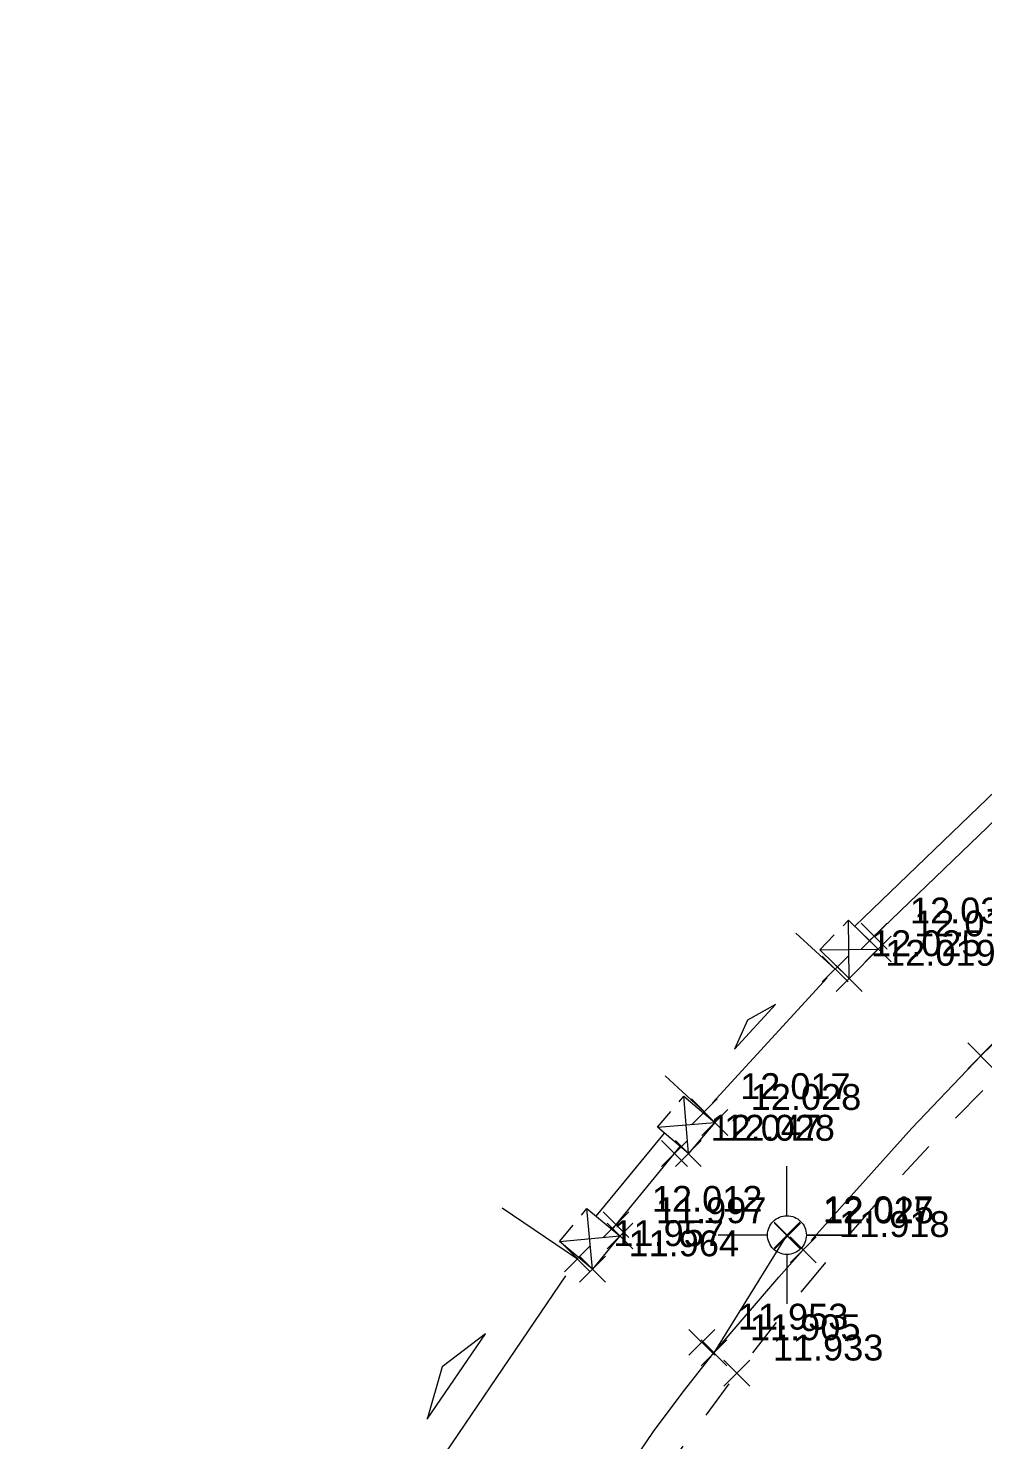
# Model space of a CAD drawing. Header units: metres. Extents: x 1224602 to 1224842, y 7187490 to 7187733.
# Drawn here: x 1224644.63 to 1224652.01, y 7187587.84 to 7187598.76 of the extents above; entities that cross this region are included whole.
import ezdxf

# ---------------------------------------------------------------- set-up
doc = ezdxf.new("R2010")
doc.units = ezdxf.units.M
doc.header["$PDMODE"] = 3
doc.header["$PDSIZE"] = 0.1
for name, pattern in [('LL_0822', [2.5, 2.5, 0]), ('LL_0829', [0.6, 0.3, -0.3]), ('SL_1146', [2.5, 2.5, 0]), ('Socle_Continu', [2.5, 2.5, 0])]:
    doc.linetypes.add(name, pattern=pattern)
for name, color, linetype, lineweight in [('CLOTU_SCS', 212, 'Socle_Continu', 13), ('SIGTA_SCI', 7, 'Socle_Continu', 13), ('SIGTO_SCI', 255, 'Socle_Continu', 13), ('VOIRI_SCS', 7, 'Socle_Continu', 13)]:
    doc.layers.add(name, color=color, linetype=linetype, lineweight=lineweight)
doc.layers.add('SIGTR_PSS', color=7, linetype='Socle_Continu', lineweight=13, true_color=0x9966cc)
doc.styles.get("Standard").update_dxf_attribs({"font": 'arial.ttf'})

# ---------------------------------------------------------------- blocks, each defined once
blk = doc.blocks.new('YP_1521')
at = {"layer": 'SIGTO_SCI', "color": 7, "linetype": 'Socle_Continu'}
blk.add_point((0, 0), dxfattribs=at)
at = {"layer": 'SIGTA_SCI', "linetype": 'Socle_Continu'}
blk.add_attdef('ALT', (0.278, 0.099), '', height=0.2, dxfattribs=at)
at = {"layer": 'SIGTA_SCI', "linetype": 'Socle_Continu', "flags": 9}
blk.add_attdef('CALQUE_ALT', (1.69, -1.18), '', height=0.2, dxfattribs=at)
at = {"layer": 'SIGTO_SCI', "linetype": 'Socle_Continu', "flags": 9}
for tag, p in [('ID', (1.69, 0.105)), ('NATURE', (1.69, -0.216)), ('FAMILLE', (1.69, -0.538)), ('CALQUE', (1.69, -0.859)), ('PCRS', (1.69, -1.823))]:
    blk.add_attdef(tag, p, '', height=0.2, dxfattribs=at)
blk = doc.blocks.new('LP_0842')
at = {"layer": 'VOIRI_SCS', "linetype": 'Socle_Continu', "flags": 128}
blk.add_lwpolyline([(1, 0), (1, 0.5), (0, 0)], dxfattribs=at)
at = {"layer": 'VOIRI_SCS', "linetype": 'Socle_Continu', "flags": 9}
for tag, p in [('ID', (1.488, 0.614)), ('NATURE', (1.488, 0.292)), ('FAMILLE', (1.488, -0.029)), ('CALQUE', (1.488, -0.35)), ('PCRS', (1.488, -0.672))]:
    blk.add_attdef(tag, p, '', height=0.2, dxfattribs=at)
blk = doc.blocks.new('YP_2908')
at = {"layer": 'SIGTR_PSS', "linetype": 'Socle_Continu'}
for p, q in [((0, 0.15), (0, 0.533)), ((-0.15, 0), (-0.533, 0)), ((0.15, 0), (0.533, 0)), ((0.533, 0), (0.15, 0)), ((0, -0.15), (0, -0.533))]:
    blk.add_line(p, q, dxfattribs=at)
blk.add_circle((0, 0), 0.15, dxfattribs=at)
at = {"layer": 'SIGTR_PSS', "linetype": 'Socle_Continu', "flags": 9}
for tag, p in [('ID', (0.884, 0.274)), ('NATURE', (0.884, -0.047)), ('FAMILLE', (0.884, -0.368)), ('CALQUE', (0.884, -0.689)), ('PCRS', (0.884, -1.011))]:
    blk.add_attdef(tag, p, '', height=0.2, dxfattribs=at)
blk = doc.blocks.new('SP_1162')
at = {"layer": 'CLOTU_SCS', "linetype": 'Socle_Continu'}
for p, q in [((0, 0), (1, 1)), ((0, 1), (1, 0))]:
    blk.add_line(p, q, dxfattribs=at)
at = {"layer": 'CLOTU_SCS', "linetype": 'Socle_Continu', "flags": 128}
blk.add_lwpolyline([(1, 0), (0, 0), (0, 1), (1, 1)], close=True, dxfattribs=at)
at = {"layer": 'CLOTU_SCS', "linetype": 'Socle_Continu', "flags": 9}
for tag, p in [('ID', (1.089, 0.299)), ('NATURE', (1.089, -0.022)), ('FAMILLE', (1.089, -0.344)), ('CALQUE', (1.089, -0.665)), ('PCRS', (1.089, -0.986))]:
    blk.add_attdef(tag, p, '', height=0.2, dxfattribs=at)
blk = doc.blocks.new('SP_1161')
at = {"layer": 'CLOTU_SCS', "linetype": 'Socle_Continu'}
for p, q in [((0, 0), (0, 0.2745)), ((1, 0.2745), (1, 0)), ((0.5, 0.1545), (0.3438, 0.103)), ((0.6563, 0.103), (0.5, 0.1545)), ((0.3438, 0.103), (0.6563, 0.103)), ((0.0625, 0), (0.9375, 0))]:
    blk.add_line(p, q, dxfattribs=at)
at = {"layer": 'CLOTU_SCS', "linetype": 'Socle_Continu', "flags": 9}
for tag, p in [('ID', (1.3598, 0.3853)), ('NATURE', (1.3598, 0.0641)), ('FAMILLE', (1.3598, -0.2572)), ('CALQUE', (1.3598, -0.5785)), ('PCRS', (1.3598, -0.8998))]:
    blk.add_attdef(tag, p, '', height=0.2, dxfattribs=at)

msp = doc.modelspace()

# ---------------------------------------------------------------- linework, layer by layer
at = {"layer": 'CLOTU_SCS', "linetype": 'SL_1146', "flags": 128}
for points in [[(1224651.017, 7187591.815), (1224652.788, 7187593.52)], [(1224651.131, 7187591.703), (1224651.167, 7187591.738), (1224652.892, 7187593.398)], [(1224649.017, 7187589.572), (1224649.547, 7187590.215)], [(1224649.141, 7187589.47), (1224649.668, 7187590.111)]]:
    msp.add_lwpolyline(points, dxfattribs=at)
at = {"layer": 'VOIRI_SCS', "linetype": 'LL_0829', "flags": 128}
msp.add_lwpolyline([(1224626.147, 7187507.126), (1224626.521, 7187507.169), (1224627.563, 7187507.319), (1224628.544, 7187507.585), (1224628.972, 7187507.797), (1224629.408, 7187508.107), (1224629.818, 7187508.435), (1224630.152, 7187508.77), (1224630.681, 7187509.335), (1224631.353, 7187510.085, 0.02522), (1224632.919, 7187512.078, 0.014512), (1224634.564, 7187514.555, 0.098052), (1224635.533, 7187517.116, 0.026815), (1224635.739, 7187518.935), (1224635.913, 7187521.882), (1224636.099, 7187525.273), (1224636.469, 7187532.058), (1224636.644, 7187535.205), (1224636.808, 7187538.367), (1224636.86, 7187539.359), (1224637.201, 7187545.57), (1224637.271, 7187546.685, -0.038044), (1224637.467, 7187549.194, -0.007798), (1224637.904, 7187551.747, -0.018751), (1224638.369, 7187553.8, -0.001515), (1224638.884, 7187555.711), (1224639.154, 7187556.704), (1224639.434, 7187557.663), (1224640.566, 7187561.437), (1224641.354, 7187564.078), (1224641.646, 7187565.104), (1224642.436, 7187567.823), (1224643.405, 7187571.094), (1224644.888, 7187576.192), (1224646.09, 7187580.337), (1224646.548, 7187581.738), (1224646.796, 7187582.433), (1224647.064, 7187583.119), (1224647.367, 7187583.815), (1224647.698, 7187584.498), (1224648.051, 7187585.17), (1224648.428, 7187585.836), (1224648.818, 7187586.481), (1224649.228, 7187587.12), (1224649.658, 7187587.746), (1224650.106, 7187588.358), (1224650.505, 7187588.868), (1224650.919, 7187589.366), (1224651.347, 7187589.852), (1224651.789, 7187590.324), (1224652.127, 7187590.665), (1224652.247, 7187590.781), (1224652.718, 7187591.224), (1224653.199, 7187591.656), (1224653.688, 7187592.08), (1224654.488, 7187592.748), (1224654.897, 7187593.07), (1224655.294, 7187593.367), (1224655.314, 7187593.382), (1224655.741, 7187593.68), (1224656.176, 7187593.967), (1224656.619, 7187594.241), (1224657.069, 7187594.504), (1224657.537, 7187594.763), (1224658.011, 7187595.012), (1224658.49, 7187595.25), (1224658.861, 7187595.426), (1224658.973, 7187595.478), (1224659.951, 7187595.91), (1224660.941, 7187596.317), (1224661.764, 7187596.636), (1224662.18, 7187596.783), (1224662.599, 7187596.918), (1224663.023, 7187597.036), (1224663.16, 7187597.071), (1224663.451, 7187597.136), (1224663.883, 7187597.223), (1224664.315, 7187597.309), (1224664.968, 7187597.446), (1224665.147, 7187597.478), (1224665.989, 7187597.591), (1224666.655, 7187597.663), (1224666.997, 7187597.694), (1224667.322, 7187597.717), (1224668.66, 7187597.775), (1224672.782, 7187597.942), (1224678.914, 7187598.238), (1224682.01, 7187598.389), (1224683.1, 7187598.447), (1224689.8, 7187598.76)], format="xyb", dxfattribs=at)
at = {"layer": 'VOIRI_SCS', "linetype": 'LL_0822', "flags": 128}
msp.add_lwpolyline([(1224645.856, 7187580.277), (1224646.152, 7187581.264), (1224646.477, 7187582.248), (1224646.654, 7187582.736), (1224646.843, 7187583.218), (1224647.151, 7187583.921), (1224647.487, 7187584.611), (1224647.848, 7187585.29), (1224648.225, 7187585.96), (1224648.232, 7187585.971), (1224648.617, 7187586.623), (1224649.027, 7187587.274), (1224649.462, 7187587.906), (1224649.692, 7187588.214), (1224649.929, 7187588.515), (1224650.431, 7187589.101), (1224650.618, 7187589.312), (1224650.943, 7187589.679), (1224651.459, 7187590.253), (1224651.991, 7187590.812), (1224652.348, 7187591.161), (1224652.713, 7187591.502), (1224653.456, 7187592.17)], dxfattribs=at)

# ---------------------------------------------------------------- block references
at = {"layer": 'CLOTU_SCS', "color": 6, "linetype": 'Socle_Continu'}
for p, xscale, yscale, rotation in [((1224650.974, 7187591.41), 0.3188025244890237, 0.3188025244890237, 45.53769415510894), ((1224649.731, 7187590.057), 0.3142624012882419, 0.3142624012882419, 49.41893537600959), ((1224648.99, 7187589.163), 0.3326977927736322, 0.3326977927736322, 50.38134674679902)]:
    msp.add_blockref('SP_1162', p, dxfattribs=dict(at, xscale=xscale, yscale=yscale, rotation=rotation))
at = {"layer": 'CLOTU_SCS', "linetype": 'Socle_Continu'}
for p, xscale, yscale, rotation in [((1224649.854, 7187590.379), 1.498073534905801, 1.498073534905801, 47.5083414973659), ((1224647.436, 7187587.127), 2.557553344202392, 2.557553344202392, 55.80666900690831)]:
    msp.add_blockref('SP_1161', p, dxfattribs=dict(at, xscale=xscale, yscale=yscale, rotation=rotation))
at = {"layer": 'SIGTO_SCI', "linetype": 'Socle_Continu'}
ref = msp.add_blockref('YP_1521', (1224651.167, 7187591.738), dxfattribs=at)
ref.add_attrib('ALT', '12.031', (1224651.444, 7187591.836), dxfattribs={"layer": 'SIGTA_SCI', "linetype": 'Socle_Continu', "height": 0.2})
ref = msp.add_blockref('YP_1521', (1224651.198, 7187591.638), dxfattribs=at)
ref.add_attrib('ALT', '12.019', (1224651.476, 7187591.736), dxfattribs={"layer": 'SIGTA_SCI', "linetype": 'Socle_Continu', "height": 0.2})
ref = msp.add_blockref('YP_1521', (1224650.865, 7187591.484), dxfattribs=at)
ref.add_attrib('ALT', '12.025', (1224651.143, 7187591.583), dxfattribs={"layer": 'SIGTA_SCI', "linetype": 'Socle_Continu', "height": 0.2})
ref = msp.add_blockref('YP_1521', (1224650.974, 7187591.41), dxfattribs=at)
ref.add_attrib('ALT', '12.019', (1224651.252, 7187591.509), dxfattribs={"layer": 'SIGTA_SCI', "linetype": 'Socle_Continu', "height": 0.2})
ref = msp.add_blockref('YP_1521', (1224651.991, 7187590.812), dxfattribs=at)
ref.add_attrib('ALT', '11.897', (1224652.269, 7187590.911), dxfattribs={"layer": 'SIGTA_SCI', "linetype": 'Socle_Continu', "height": 0.2})
ref = msp.add_blockref('YP_1521', (1224649.854, 7187590.379), dxfattribs=at)
ref.add_attrib('ALT', '12.017', (1224650.131, 7187590.478), dxfattribs={"layer": 'SIGTA_SCI', "linetype": 'Socle_Continu', "height": 0.2})
ref = msp.add_blockref('YP_1521', (1224649.935, 7187590.296), dxfattribs=at)
ref.add_attrib('ALT', '12.028', (1224650.213, 7187590.394), dxfattribs={"layer": 'SIGTA_SCI', "linetype": 'Socle_Continu', "height": 0.2})
ref = msp.add_blockref('YP_1521', (1224649.624, 7187590.057), dxfattribs=at)
ref.add_attrib('ALT', '12.047', (1224649.902, 7187590.156), dxfattribs={"layer": 'SIGTA_SCI', "linetype": 'Socle_Continu', "height": 0.2})
ref = msp.add_blockref('YP_1521', (1224649.731, 7187590.057), dxfattribs=at)
ref.add_attrib('ALT', '12.028', (1224650.009, 7187590.156), dxfattribs={"layer": 'SIGTA_SCI', "linetype": 'Socle_Continu', "height": 0.2})
ref = msp.add_blockref('YP_1521', (1224649.171, 7187589.507), dxfattribs=at)
ref.add_attrib('ALT', '12.012', (1224649.449, 7187589.606), dxfattribs={"layer": 'SIGTA_SCI', "linetype": 'Socle_Continu', "height": 0.2})
ref = msp.add_blockref('YP_1521', (1224649.202, 7187589.419), dxfattribs=at)
ref.add_attrib('ALT', '11.997', (1224649.48, 7187589.518), dxfattribs={"layer": 'SIGTA_SCI', "linetype": 'Socle_Continu', "height": 0.2})
ref = msp.add_blockref('YP_1521', (1224650.493, 7187589.426), dxfattribs=at)
ref.add_attrib('ALT', '12.017', (1224650.771, 7187589.525), dxfattribs={"layer": 'SIGTA_SCI', "linetype": 'Socle_Continu', "height": 0.2})
ref = msp.add_blockref('YP_1521', (1224650.497, 7187589.418), dxfattribs=at)
ref.add_attrib('ALT', '12.025', (1224650.775, 7187589.517), dxfattribs={"layer": 'SIGTA_SCI', "linetype": 'Socle_Continu', "height": 0.2})
ref = msp.add_blockref('YP_1521', (1224650.618, 7187589.312), dxfattribs=at)
ref.add_attrib('ALT', '11.918', (1224650.896, 7187589.411), dxfattribs={"layer": 'SIGTA_SCI', "linetype": 'Socle_Continu', "height": 0.2})
ref = msp.add_blockref('YP_1521', (1224648.873, 7187589.242), dxfattribs=at)
ref.add_attrib('ALT', '11.957', (1224649.151, 7187589.341), dxfattribs={"layer": 'SIGTA_SCI', "linetype": 'Socle_Continu', "height": 0.2})
ref = msp.add_blockref('YP_1521', (1224648.99, 7187589.163), dxfattribs=at)
ref.add_attrib('ALT', '11.964', (1224649.268, 7187589.262), dxfattribs={"layer": 'SIGTA_SCI', "linetype": 'Socle_Continu', "height": 0.2})
ref = msp.add_blockref('YP_1521', (1224649.835, 7187588.596), dxfattribs=at)
ref.add_attrib('ALT', '11.953', (1224650.113, 7187588.695), dxfattribs={"layer": 'SIGTA_SCI', "linetype": 'Socle_Continu', "height": 0.2})
ref = msp.add_blockref('YP_1521', (1224649.929, 7187588.515), dxfattribs=at)
ref.add_attrib('ALT', '11.905', (1224650.207, 7187588.613), dxfattribs={"layer": 'SIGTA_SCI', "linetype": 'Socle_Continu', "height": 0.2})
ref = msp.add_blockref('YP_1521', (1224650.106, 7187588.358), dxfattribs=at)
ref.add_attrib('ALT', '11.933', (1224650.384, 7187588.456), dxfattribs={"layer": 'SIGTA_SCI', "linetype": 'Socle_Continu', "height": 0.2})
at = {"layer": 'SIGTR_PSS', "color": 193, "linetype": 'Socle_Continu'}
msp.add_blockref('YP_2908', (1224650.493, 7187589.426), dxfattribs=at)
at = {"layer": 'VOIRI_SCS', "linetype": 'Socle_Continu', "xscale": 1.0533, "yscale": 0.3377516207329159, "zscale": 2.094026174969704, "rotation": 49.19128765824553}
msp.add_blockref('LP_0842', (1224649.929, 7187588.515), dxfattribs=at)

doc.saveas('drawing.dxf')
